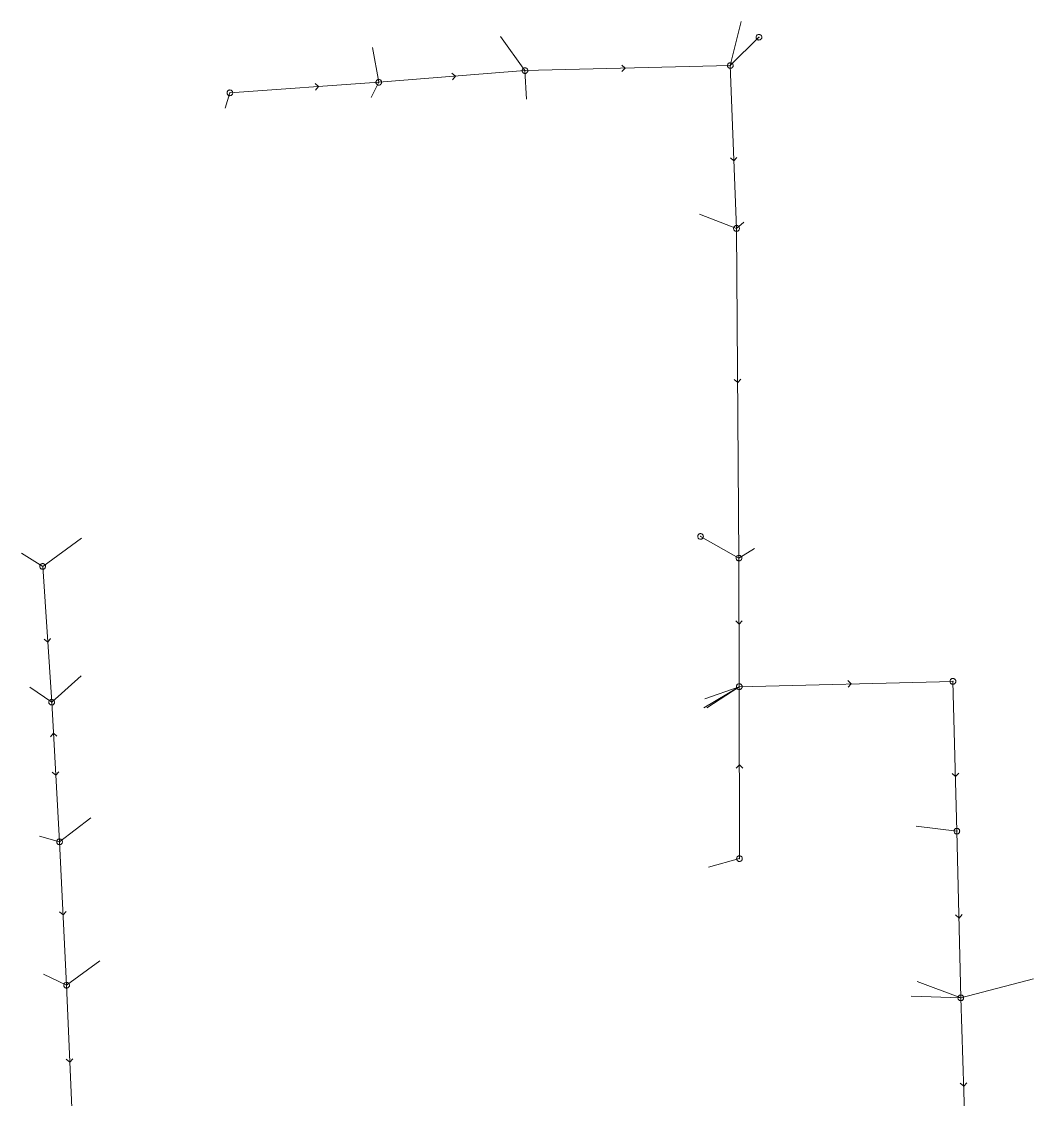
# Model space of a CAD drawing. Header units: metres. Extents: x 25504150 to 25508618, y 6694193 to 6702753.
# Drawn here: x 25505710.8 to 25505874.3, y 6701839.5 to 6702013.7 of the extents above; entities that cross this region are included whole.
import ezdxf

# ---------------------------------------------------------------- set-up
doc = ezdxf.new("R2010")
doc.units = ezdxf.units.M
for name, pattern in [('Sewer_node', [0]), ('Viemariputket', [0]), ('Viemarivarusteet', [0])]:
    doc.linetypes.add(name, pattern=pattern)
for name, color, linetype, lineweight in [('Sewer_node', 7, 'Sewer_node', 0), ('Viemariputket', 7, 'Viemariputket', 0), ('Viemarivarusteet', 7, 'Viemarivarusteet', 0)]:
    doc.layers.add(name, color=color, linetype=linetype, lineweight=lineweight)

msp = doc.modelspace()

# ---------------------------------------------------------------- linework, layer by layer
at = {"layer": 'Sewer_node', "color": 46, "linetype": 'Continuous', "true_color": 0x7f5f00, "flags": 128}
for points, elevation in [([(25505830.43, 6702011.16), (25505830.42, 6702011.23), (25505830.41, 6702011.3), (25505830.38, 6702011.37), (25505830.34, 6702011.43), (25505830.3, 6702011.49), (25505830.24, 6702011.53), (25505830.18, 6702011.57), (25505830.11, 6702011.6), (25505830.04, 6702011.61), (25505829.97, 6702011.62), (25505829.9, 6702011.61), (25505829.83, 6702011.6), (25505829.76, 6702011.57), (25505829.7, 6702011.53), (25505829.64, 6702011.49), (25505829.6, 6702011.43), (25505829.56, 6702011.37), (25505829.53, 6702011.3), (25505829.52, 6702011.23), (25505829.51, 6702011.16), (25505829.52, 6702011.09), (25505829.53, 6702011.02), (25505829.56, 6702010.95), (25505829.6, 6702010.89), (25505829.64, 6702010.83), (25505829.7, 6702010.79), (25505829.76, 6702010.75), (25505829.83, 6702010.72), (25505829.9, 6702010.71), (25505829.97, 6702010.7), (25505830.04, 6702010.71), (25505830.11, 6702010.72), (25505830.18, 6702010.75), (25505830.24, 6702010.79), (25505830.3, 6702010.83), (25505830.34, 6702010.89), (25505830.38, 6702010.95), (25505830.41, 6702011.02), (25505830.42, 6702011.09)], 44.46), ([(25505792.62, 6702005.76), (25505792.61, 6702005.83), (25505792.6, 6702005.9), (25505792.57, 6702005.97), (25505792.53, 6702006.03), (25505792.49, 6702006.09), (25505792.43, 6702006.13), (25505792.37, 6702006.17), (25505792.3, 6702006.2), (25505792.23, 6702006.21), (25505792.16, 6702006.22), (25505792.09, 6702006.21), (25505792.02, 6702006.2), (25505791.95, 6702006.17), (25505791.89, 6702006.13), (25505791.83, 6702006.09), (25505791.79, 6702006.03), (25505791.75, 6702005.97), (25505791.72, 6702005.9), (25505791.71, 6702005.83), (25505791.7, 6702005.76), (25505791.71, 6702005.69), (25505791.72, 6702005.62), (25505791.75, 6702005.55), (25505791.79, 6702005.49), (25505791.83, 6702005.43), (25505791.89, 6702005.39), (25505791.95, 6702005.35), (25505792.02, 6702005.32), (25505792.09, 6702005.31), (25505792.16, 6702005.3), (25505792.23, 6702005.31), (25505792.3, 6702005.32), (25505792.37, 6702005.35), (25505792.43, 6702005.39), (25505792.49, 6702005.43), (25505792.53, 6702005.49), (25505792.57, 6702005.55), (25505792.6, 6702005.62), (25505792.61, 6702005.69)], 44.51), ([(25505825.8, 6702006.58), (25505825.79, 6702006.65), (25505825.78, 6702006.72), (25505825.75, 6702006.79), (25505825.71, 6702006.85), (25505825.67, 6702006.91), (25505825.61, 6702006.95), (25505825.55, 6702006.99), (25505825.48, 6702007.02), (25505825.41, 6702007.03), (25505825.34, 6702007.04), (25505825.27, 6702007.03), (25505825.2, 6702007.02), (25505825.13, 6702006.99), (25505825.07, 6702006.95), (25505825.01, 6702006.91), (25505824.97, 6702006.85), (25505824.93, 6702006.79), (25505824.9, 6702006.72), (25505824.89, 6702006.65), (25505824.88, 6702006.58), (25505824.89, 6702006.51), (25505824.9, 6702006.44), (25505824.93, 6702006.37), (25505824.97, 6702006.31), (25505825.01, 6702006.25), (25505825.07, 6702006.21), (25505825.13, 6702006.17), (25505825.2, 6702006.14), (25505825.27, 6702006.13), (25505825.34, 6702006.12), (25505825.41, 6702006.13), (25505825.48, 6702006.14), (25505825.55, 6702006.17), (25505825.61, 6702006.21), (25505825.67, 6702006.25), (25505825.71, 6702006.31), (25505825.75, 6702006.37), (25505825.78, 6702006.44), (25505825.79, 6702006.51)], 44.17), ([(25505744.95, 6702002.17), (25505744.94, 6702002.24), (25505744.93, 6702002.31), (25505744.9, 6702002.38), (25505744.86, 6702002.44), (25505744.82, 6702002.5), (25505744.76, 6702002.54), (25505744.7, 6702002.58), (25505744.63, 6702002.61), (25505744.56, 6702002.62), (25505744.49, 6702002.63), (25505744.42, 6702002.62), (25505744.35, 6702002.61), (25505744.28, 6702002.58), (25505744.22, 6702002.54), (25505744.16, 6702002.5), (25505744.12, 6702002.44), (25505744.08, 6702002.38), (25505744.05, 6702002.31), (25505744.04, 6702002.24), (25505744.03, 6702002.17), (25505744.04, 6702002.1), (25505744.05, 6702002.03), (25505744.08, 6702001.96), (25505744.12, 6702001.9), (25505744.16, 6702001.84), (25505744.22, 6702001.8), (25505744.28, 6702001.76), (25505744.35, 6702001.73), (25505744.42, 6702001.72), (25505744.49, 6702001.71), (25505744.56, 6702001.72), (25505744.63, 6702001.73), (25505744.7, 6702001.76), (25505744.76, 6702001.8), (25505744.82, 6702001.84), (25505744.86, 6702001.9), (25505744.9, 6702001.96), (25505744.93, 6702002.03), (25505744.94, 6702002.1)], 44.22), ([(25505769, 6702003.87), (25505768.99, 6702003.94), (25505768.98, 6702004.01), (25505768.95, 6702004.08), (25505768.91, 6702004.14), (25505768.87, 6702004.2), (25505768.81, 6702004.24), (25505768.75, 6702004.28), (25505768.68, 6702004.31), (25505768.61, 6702004.32), (25505768.54, 6702004.33), (25505768.47, 6702004.32), (25505768.4, 6702004.31), (25505768.33, 6702004.28), (25505768.27, 6702004.24), (25505768.21, 6702004.2), (25505768.17, 6702004.14), (25505768.13, 6702004.08), (25505768.1, 6702004.01), (25505768.09, 6702003.94), (25505768.08, 6702003.87), (25505768.09, 6702003.8), (25505768.1, 6702003.73), (25505768.13, 6702003.66), (25505768.17, 6702003.6), (25505768.21, 6702003.54), (25505768.27, 6702003.5), (25505768.33, 6702003.46), (25505768.4, 6702003.43), (25505768.47, 6702003.42), (25505768.54, 6702003.41), (25505768.61, 6702003.42), (25505768.68, 6702003.43), (25505768.75, 6702003.46), (25505768.81, 6702003.5), (25505768.87, 6702003.54), (25505768.91, 6702003.6), (25505768.95, 6702003.66), (25505768.98, 6702003.73), (25505768.99, 6702003.8)], 44.37), ([(25505826.81, 6701980.25), (25505826.8, 6701980.32), (25505826.79, 6701980.4), (25505826.76, 6701980.46), (25505826.72, 6701980.53), (25505826.67, 6701980.58), (25505826.62, 6701980.63), (25505826.55, 6701980.67), (25505826.49, 6701980.7), (25505826.41, 6701980.71), (25505826.34, 6701980.72), (25505826.27, 6701980.71), (25505826.19, 6701980.7), (25505826.13, 6701980.67), (25505826.06, 6701980.63), (25505826.01, 6701980.58), (25505825.96, 6701980.53), (25505825.92, 6701980.46), (25505825.89, 6701980.4), (25505825.88, 6701980.32), (25505825.87, 6701980.25), (25505825.88, 6701980.18), (25505825.89, 6701980.1), (25505825.92, 6701980.04), (25505825.96, 6701979.97), (25505826.01, 6701979.92), (25505826.06, 6701979.87), (25505826.13, 6701979.83), (25505826.19, 6701979.8), (25505826.27, 6701979.79), (25505826.34, 6701979.78), (25505826.41, 6701979.79), (25505826.49, 6701979.8), (25505826.55, 6701979.83), (25505826.62, 6701979.87), (25505826.67, 6701979.92), (25505826.72, 6701979.97), (25505826.76, 6701980.04), (25505826.79, 6701980.1), (25505826.8, 6701980.18)], 43.99), ([(25505820.99, 6701930.47), (25505820.98, 6701930.54), (25505820.97, 6701930.61), (25505820.94, 6701930.68), (25505820.9, 6701930.74), (25505820.86, 6701930.8), (25505820.8, 6701930.84), (25505820.74, 6701930.88), (25505820.67, 6701930.91), (25505820.6, 6701930.92), (25505820.53, 6701930.93), (25505820.46, 6701930.92), (25505820.39, 6701930.91), (25505820.32, 6701930.88), (25505820.26, 6701930.84), (25505820.2, 6701930.8), (25505820.16, 6701930.74), (25505820.12, 6701930.68), (25505820.09, 6701930.61), (25505820.08, 6701930.54), (25505820.07, 6701930.47), (25505820.08, 6701930.4), (25505820.09, 6701930.33), (25505820.12, 6701930.26), (25505820.16, 6701930.2), (25505820.2, 6701930.14), (25505820.26, 6701930.1), (25505820.32, 6701930.06), (25505820.39, 6701930.03), (25505820.46, 6701930.02), (25505820.53, 6701930.01), (25505820.6, 6701930.02), (25505820.67, 6701930.03), (25505820.74, 6701930.06), (25505820.8, 6701930.1), (25505820.86, 6701930.14), (25505820.9, 6701930.2), (25505820.94, 6701930.26), (25505820.97, 6701930.33), (25505820.98, 6701930.4)], 44.18), ([(25505714.69, 6701925.62), (25505714.68, 6701925.69), (25505714.67, 6701925.76), (25505714.64, 6701925.83), (25505714.6, 6701925.89), (25505714.56, 6701925.95), (25505714.5, 6701925.99), (25505714.44, 6701926.03), (25505714.37, 6701926.06), (25505714.3, 6701926.07), (25505714.23, 6701926.08), (25505714.16, 6701926.07), (25505714.09, 6701926.06), (25505714.02, 6701926.03), (25505713.96, 6701925.99), (25505713.9, 6701925.95), (25505713.86, 6701925.89), (25505713.82, 6701925.83), (25505713.79, 6701925.76), (25505713.78, 6701925.69), (25505713.77, 6701925.62), (25505713.78, 6701925.55), (25505713.79, 6701925.48), (25505713.82, 6701925.41), (25505713.86, 6701925.35), (25505713.9, 6701925.29), (25505713.96, 6701925.25), (25505714.02, 6701925.21), (25505714.09, 6701925.18), (25505714.16, 6701925.17), (25505714.23, 6701925.16), (25505714.3, 6701925.17), (25505714.37, 6701925.18), (25505714.44, 6701925.21), (25505714.5, 6701925.25), (25505714.56, 6701925.29), (25505714.6, 6701925.35), (25505714.64, 6701925.41), (25505714.67, 6701925.48), (25505714.68, 6701925.55)], 49.87), ([(25505827.2, 6701926.96), (25505827.19, 6701927.03), (25505827.18, 6701927.1), (25505827.15, 6701927.17), (25505827.11, 6701927.23), (25505827.07, 6701927.29), (25505827.01, 6701927.33), (25505826.95, 6701927.37), (25505826.88, 6701927.4), (25505826.81, 6701927.41), (25505826.74, 6701927.42), (25505826.67, 6701927.41), (25505826.6, 6701927.4), (25505826.53, 6701927.37), (25505826.47, 6701927.33), (25505826.41, 6701927.29), (25505826.37, 6701927.23), (25505826.33, 6701927.17), (25505826.3, 6701927.1), (25505826.29, 6701927.03), (25505826.28, 6701926.96), (25505826.29, 6701926.89), (25505826.3, 6701926.82), (25505826.33, 6701926.75), (25505826.37, 6701926.69), (25505826.41, 6701926.63), (25505826.47, 6701926.59), (25505826.53, 6701926.55), (25505826.6, 6701926.52), (25505826.67, 6701926.51), (25505826.74, 6701926.5), (25505826.81, 6701926.51), (25505826.88, 6701926.52), (25505826.95, 6701926.55), (25505827.01, 6701926.59), (25505827.07, 6701926.63), (25505827.11, 6701926.69), (25505827.15, 6701926.75), (25505827.18, 6701926.82), (25505827.19, 6701926.89)], 44.28), ([(25505861.78, 6701907.04), (25505861.77, 6701907.11), (25505861.76, 6701907.19), (25505861.73, 6701907.25), (25505861.69, 6701907.32), (25505861.64, 6701907.37), (25505861.59, 6701907.42), (25505861.52, 6701907.46), (25505861.46, 6701907.49), (25505861.38, 6701907.5), (25505861.31, 6701907.51), (25505861.24, 6701907.5), (25505861.16, 6701907.49), (25505861.1, 6701907.46), (25505861.03, 6701907.42), (25505860.98, 6701907.37), (25505860.93, 6701907.32), (25505860.89, 6701907.25), (25505860.86, 6701907.19), (25505860.85, 6701907.11), (25505860.84, 6701907.04), (25505860.85, 6701906.97), (25505860.86, 6701906.89), (25505860.89, 6701906.83), (25505860.93, 6701906.76), (25505860.98, 6701906.71), (25505861.03, 6701906.66), (25505861.1, 6701906.62), (25505861.16, 6701906.59), (25505861.24, 6701906.58), (25505861.31, 6701906.57), (25505861.38, 6701906.58), (25505861.46, 6701906.59), (25505861.52, 6701906.62), (25505861.59, 6701906.66), (25505861.64, 6701906.71), (25505861.69, 6701906.76), (25505861.73, 6701906.83), (25505861.76, 6701906.89), (25505861.77, 6701906.97)], 43.02), ([(25505827.26, 6701906.18), (25505827.25, 6701906.25), (25505827.24, 6701906.33), (25505827.21, 6701906.39), (25505827.17, 6701906.46), (25505827.12, 6701906.51), (25505827.07, 6701906.56), (25505827, 6701906.6), (25505826.94, 6701906.63), (25505826.86, 6701906.64), (25505826.79, 6701906.65), (25505826.72, 6701906.64), (25505826.64, 6701906.63), (25505826.58, 6701906.6), (25505826.51, 6701906.56), (25505826.46, 6701906.51), (25505826.41, 6701906.46), (25505826.37, 6701906.39), (25505826.34, 6701906.33), (25505826.33, 6701906.25), (25505826.32, 6701906.18), (25505826.33, 6701906.11), (25505826.34, 6701906.03), (25505826.37, 6701905.97), (25505826.41, 6701905.9), (25505826.46, 6701905.85), (25505826.51, 6701905.8), (25505826.58, 6701905.76), (25505826.64, 6701905.73), (25505826.72, 6701905.72), (25505826.79, 6701905.71), (25505826.86, 6701905.72), (25505826.94, 6701905.73), (25505827, 6701905.76), (25505827.07, 6701905.8), (25505827.12, 6701905.85), (25505827.17, 6701905.9), (25505827.21, 6701905.97), (25505827.24, 6701906.03), (25505827.25, 6701906.11)], 44.58), ([(25505716.15, 6701903.67), (25505716.14, 6701903.74), (25505716.13, 6701903.81), (25505716.1, 6701903.88), (25505716.06, 6701903.94), (25505716.02, 6701904), (25505715.96, 6701904.04), (25505715.9, 6701904.08), (25505715.83, 6701904.11), (25505715.76, 6701904.12), (25505715.69, 6701904.13), (25505715.62, 6701904.12), (25505715.55, 6701904.11), (25505715.48, 6701904.08), (25505715.42, 6701904.04), (25505715.36, 6701904), (25505715.32, 6701903.94), (25505715.28, 6701903.88), (25505715.25, 6701903.81), (25505715.24, 6701903.74), (25505715.23, 6701903.67), (25505715.24, 6701903.6), (25505715.25, 6701903.53), (25505715.28, 6701903.46), (25505715.32, 6701903.4), (25505715.36, 6701903.34), (25505715.42, 6701903.3), (25505715.48, 6701903.26), (25505715.55, 6701903.23), (25505715.62, 6701903.22), (25505715.69, 6701903.21), (25505715.76, 6701903.22), (25505715.83, 6701903.23), (25505715.9, 6701903.26), (25505715.96, 6701903.3), (25505716.02, 6701903.34), (25505716.06, 6701903.4), (25505716.1, 6701903.46), (25505716.13, 6701903.53), (25505716.14, 6701903.6)], 50.36), ([(25505862.41, 6701882.83), (25505862.4, 6701882.9), (25505862.39, 6701882.97), (25505862.36, 6701883.04), (25505862.32, 6701883.1), (25505862.28, 6701883.16), (25505862.22, 6701883.2), (25505862.16, 6701883.24), (25505862.09, 6701883.27), (25505862.02, 6701883.28), (25505861.95, 6701883.29), (25505861.88, 6701883.28), (25505861.81, 6701883.27), (25505861.74, 6701883.24), (25505861.68, 6701883.2), (25505861.62, 6701883.16), (25505861.58, 6701883.1), (25505861.54, 6701883.04), (25505861.51, 6701882.97), (25505861.5, 6701882.9), (25505861.49, 6701882.83), (25505861.5, 6701882.76), (25505861.51, 6701882.69), (25505861.54, 6701882.62), (25505861.58, 6701882.56), (25505861.62, 6701882.5), (25505861.68, 6701882.46), (25505861.74, 6701882.42), (25505861.81, 6701882.39), (25505861.88, 6701882.38), (25505861.95, 6701882.37), (25505862.02, 6701882.38), (25505862.09, 6701882.39), (25505862.16, 6701882.42), (25505862.22, 6701882.46), (25505862.28, 6701882.5), (25505862.32, 6701882.56), (25505862.36, 6701882.62), (25505862.39, 6701882.69), (25505862.4, 6701882.76)], 42.82), ([(25505717.42, 6701881.1), (25505717.41, 6701881.17), (25505717.4, 6701881.24), (25505717.37, 6701881.31), (25505717.33, 6701881.37), (25505717.29, 6701881.43), (25505717.23, 6701881.47), (25505717.17, 6701881.51), (25505717.1, 6701881.54), (25505717.03, 6701881.55), (25505716.96, 6701881.56), (25505716.89, 6701881.55), (25505716.82, 6701881.54), (25505716.75, 6701881.51), (25505716.69, 6701881.47), (25505716.63, 6701881.43), (25505716.59, 6701881.37), (25505716.55, 6701881.31), (25505716.52, 6701881.24), (25505716.51, 6701881.17), (25505716.5, 6701881.1), (25505716.51, 6701881.03), (25505716.52, 6701880.96), (25505716.55, 6701880.89), (25505716.59, 6701880.83), (25505716.63, 6701880.77), (25505716.69, 6701880.73), (25505716.75, 6701880.69), (25505716.82, 6701880.66), (25505716.89, 6701880.65), (25505716.96, 6701880.64), (25505717.03, 6701880.65), (25505717.1, 6701880.66), (25505717.17, 6701880.69), (25505717.23, 6701880.73), (25505717.29, 6701880.77), (25505717.33, 6701880.83), (25505717.37, 6701880.89), (25505717.4, 6701880.96), (25505717.41, 6701881.03)], 49.59), ([(25505827.28, 6701878.38), (25505827.27, 6701878.45), (25505827.26, 6701878.52), (25505827.23, 6701878.59), (25505827.19, 6701878.65), (25505827.15, 6701878.71), (25505827.09, 6701878.75), (25505827.03, 6701878.79), (25505826.96, 6701878.82), (25505826.89, 6701878.83), (25505826.82, 6701878.84), (25505826.75, 6701878.83), (25505826.68, 6701878.82), (25505826.61, 6701878.79), (25505826.55, 6701878.75), (25505826.49, 6701878.71), (25505826.45, 6701878.65), (25505826.41, 6701878.59), (25505826.38, 6701878.52), (25505826.37, 6701878.45), (25505826.36, 6701878.38), (25505826.37, 6701878.31), (25505826.38, 6701878.24), (25505826.41, 6701878.17), (25505826.45, 6701878.11), (25505826.49, 6701878.05), (25505826.55, 6701878.01), (25505826.61, 6701877.97), (25505826.68, 6701877.94), (25505826.75, 6701877.93), (25505826.82, 6701877.92), (25505826.89, 6701877.93), (25505826.96, 6701877.94), (25505827.03, 6701877.97), (25505827.09, 6701878.01), (25505827.15, 6701878.05), (25505827.19, 6701878.11), (25505827.23, 6701878.17), (25505827.26, 6701878.24), (25505827.27, 6701878.31)], 44.95), ([(25505718.56, 6701857.92), (25505718.55, 6701857.99), (25505718.54, 6701858.06), (25505718.51, 6701858.13), (25505718.47, 6701858.19), (25505718.43, 6701858.25), (25505718.37, 6701858.29), (25505718.31, 6701858.33), (25505718.24, 6701858.36), (25505718.17, 6701858.37), (25505718.1, 6701858.38), (25505718.03, 6701858.37), (25505717.96, 6701858.36), (25505717.89, 6701858.33), (25505717.83, 6701858.29), (25505717.77, 6701858.25), (25505717.73, 6701858.19), (25505717.69, 6701858.13), (25505717.66, 6701858.06), (25505717.65, 6701857.99), (25505717.64, 6701857.92), (25505717.65, 6701857.85), (25505717.66, 6701857.78), (25505717.69, 6701857.71), (25505717.73, 6701857.65), (25505717.77, 6701857.59), (25505717.83, 6701857.55), (25505717.89, 6701857.51), (25505717.96, 6701857.48), (25505718.03, 6701857.47), (25505718.1, 6701857.46), (25505718.17, 6701857.47), (25505718.24, 6701857.48), (25505718.31, 6701857.51), (25505718.37, 6701857.55), (25505718.43, 6701857.59), (25505718.47, 6701857.65), (25505718.51, 6701857.71), (25505718.54, 6701857.78), (25505718.55, 6701857.85)], 48.67), ([(25505863.04, 6701855.88), (25505863.03, 6701855.95), (25505863.02, 6701856.02), (25505862.99, 6701856.09), (25505862.95, 6701856.15), (25505862.91, 6701856.21), (25505862.85, 6701856.25), (25505862.79, 6701856.29), (25505862.72, 6701856.32), (25505862.65, 6701856.33), (25505862.58, 6701856.34), (25505862.51, 6701856.33), (25505862.44, 6701856.32), (25505862.37, 6701856.29), (25505862.31, 6701856.25), (25505862.25, 6701856.21), (25505862.21, 6701856.15), (25505862.17, 6701856.09), (25505862.14, 6701856.02), (25505862.13, 6701855.95), (25505862.12, 6701855.88), (25505862.13, 6701855.81), (25505862.14, 6701855.74), (25505862.17, 6701855.67), (25505862.21, 6701855.61), (25505862.25, 6701855.55), (25505862.31, 6701855.51), (25505862.37, 6701855.47), (25505862.44, 6701855.44), (25505862.51, 6701855.43), (25505862.58, 6701855.42), (25505862.65, 6701855.43), (25505862.72, 6701855.44), (25505862.79, 6701855.47), (25505862.85, 6701855.51), (25505862.91, 6701855.55), (25505862.95, 6701855.61), (25505862.99, 6701855.67), (25505863.02, 6701855.74), (25505863.03, 6701855.81)], 42.38)]:
    msp.add_lwpolyline(points, close=True, dxfattribs=dict(at, elevation=elevation))
for points in [[(25505807.83, 6702005.6), (25505808.34, 6702006.16), (25505807.8, 6702006.66)], [(25505780.45, 6702004.28), (25505780.93, 6702004.86), (25505780.36, 6702005.34)], [(25505758.34, 6702002.6), (25505758.81, 6702003.18), (25505758.25, 6702003.66)], [(25505825.36, 6701991.68), (25505825.93, 6701991.19), (25505826.42, 6701991.74)], [(25505825.98, 6701955.85), (25505826.53, 6701955.33), (25505827.04, 6701955.87)], [(25505826.22, 6701916.82), (25505826.77, 6701916.31), (25505827.28, 6701916.84)], [(25505714.46, 6701913.88), (25505715.04, 6701913.4), (25505715.52, 6701913.97)], [(25505844.37, 6701906.1), (25505844.87, 6701906.66), (25505844.33, 6701907.16)], [(25505716.54, 6701898.16), (25505715.97, 6701898.64), (25505715.49, 6701898.08)], [(25505827.34, 6701893.02), (25505826.8, 6701893.53), (25505826.28, 6701893)], [(25505715.78, 6701892.36), (25505716.35, 6701891.87), (25505716.84, 6701892.43)], [(25505861.19, 6701892.17), (25505861.74, 6701891.67), (25505862.25, 6701892.21)], [(25505716.97, 6701869.77), (25505717.54, 6701869.29), (25505718.03, 6701869.84)], [(25505861.74, 6701869.29), (25505862.3, 6701868.78), (25505862.8, 6701869.33)], [(25505718.05, 6701845.96), (25505718.62, 6701845.46), (25505719.11, 6701846.01)], [(25505862.5, 6701842.09), (25505863.05, 6701841.58), (25505863.56, 6701842.12)]]:
    msp.add_lwpolyline(points, dxfattribs=at)
at = {"layer": 'Viemariputket', "color": 1, "linetype": 'Continuous', "lineweight": 15}
for p, q in [((25505827.11, 6702013.69), (25505825.34, 6702006.58)), ((25505788.21, 6702011.25), (25505792.16, 6702005.76)), ((25505829.97, 6702011.16), (25505825.34, 6702006.58)), ((25505767.52, 6702009.48), (25505768.54, 6702003.87)), ((25505792.16, 6702005.76), (25505825.34, 6702006.58)), ((25505825.34, 6702006.58), (25505826.34, 6701980.25)), ((25505768.54, 6702003.87), (25505792.16, 6702005.76)), ((25505792.42, 6702001.14), (25505792.16, 6702005.76)), ((25505744.49, 6702002.17), (25505768.54, 6702003.87)), ((25505767.32, 6702001.41), (25505768.54, 6702003.87)), ((25505743.71, 6701999.71), (25505744.49, 6702002.17)), ((25505820.38, 6701982.54), (25505826.34, 6701980.25)), ((25505827.5, 6701981.29), (25505826.34, 6701980.25)), ((25505826.34, 6701980.25, 41.37), (25505826.74, 6701926.96, 41.05)), ((25505714.23, 6701925.62, 47.25), (25505720.53, 6701930.18, 47.47)), ((25505820.53, 6701930.47, 42.36), (25505826.74, 6701926.96, 41.1)), ((25505714.23, 6701925.62, 47.24), (25505710.82, 6701927.75, 47.38)), ((25505829.24, 6701928.49, 42.37), (25505826.74, 6701926.96, 41.08)), ((25505826.74, 6701926.96, 41.03), (25505826.79, 6701906.18, 40.9)), ((25505715.69, 6701903.67, 46.97), (25505714.23, 6701925.62, 47.16)), ((25505720.46, 6701907.93), (25505715.69, 6701903.67)), ((25505826.79, 6701906.18, 40.88), (25505861.31, 6701907.04, 40.62)), ((25505861.31, 6701907.04), (25505861.95, 6701882.83)), ((25505715.69, 6701903.67), (25505712.15, 6701906.11)), ((25505826.79, 6701906.18, 40.94), (25505821.04, 6701902.75, 42.15)), ((25505826.79, 6701906.18, 40.94), (25505821.2, 6701904.22, 42.14)), ((25505826.79, 6701906.18, 41.33), (25505821.53, 6701902.77, 42.14)), ((25505826.82, 6701878.38, 42.85), (25505826.79, 6701906.18, 40.89)), ((25505716.96, 6701881.1, 46.7), (25505715.69, 6701903.67, 46.97)), ((25505716.96, 6701881.1, 46.75), (25505722, 6701885, 48.31)), ((25505861.95, 6701882.83), (25505855.39, 6701883.63)), ((25505861.95, 6701882.83), (25505862.58, 6701855.88)), ((25505716.96, 6701881.1, 46.76), (25505713.73, 6701881.99, 47.18)), ((25505718.1, 6701857.92, 45.9), (25505716.96, 6701881.1, 46.69)), ((25505826.82, 6701878.38), (25505821.82, 6701877)), ((25505718.1, 6701857.92), (25505723.47, 6701861.85)), ((25505718.1, 6701857.92), (25505714.39, 6701859.69)), ((25505862.58, 6701855.88), (25505855.51, 6701858.55)), ((25505862.58, 6701855.88), (25505874.32, 6701858.95)), ((25505719.18, 6701831.94), (25505718.1, 6701857.92)), ((25505862.58, 6701855.88), (25505854.59, 6701856.15)), ((25505862.58, 6701855.88), (25505863.63, 6701823.83))]:
    msp.add_line(p, q, dxfattribs=at)
at = {"layer": 'Viemarivarusteet', "color": 1}
for p in [(25505829.97, 6702011.16, 44.46), (25505825.34, 6702006.58, 44.17), (25505792.16, 6702005.76, 44.51), (25505768.54, 6702003.87, 44.37), (25505744.49, 6702002.17, 44.22), (25505826.34, 6701980.25, 43.99), (25505820.53, 6701930.47, 44.18), (25505826.74, 6701926.96, 44.28), (25505714.23, 6701925.62, 49.87), (25505861.31, 6701907.04, 43.02), (25505826.79, 6701906.18, 44.58), (25505715.69, 6701903.67, 50.36), (25505861.95, 6701882.83, 42.82), (25505716.96, 6701881.1, 49.59), (25505826.82, 6701878.38, 44.95), (25505718.1, 6701857.92, 48.67), (25505862.58, 6701855.88, 42.38)]:
    msp.add_point(p, dxfattribs=at)

doc.saveas('drawing.dxf')
